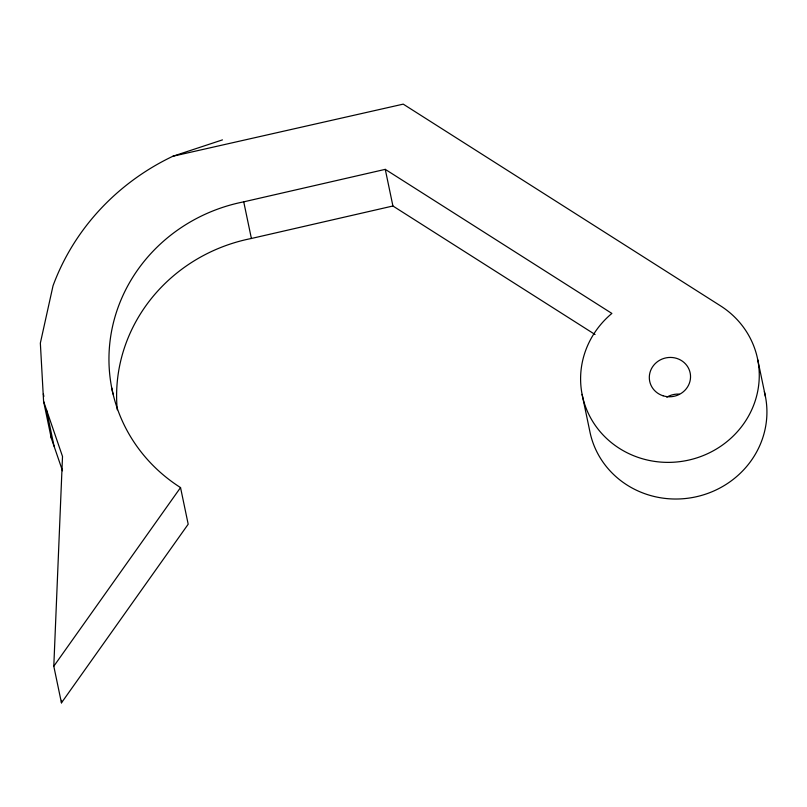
<?xml version="1.0" encoding="UTF-8"?>
<svg xmlns="http://www.w3.org/2000/svg" width="807" height="807" viewBox="0 0 807 807"><rect width="100%" height="100%" fill="white"/><g stroke="black" fill="none" stroke-linecap="round" stroke-linejoin="round"><path stroke-width="1.21" d="M172.92 156.235L403.228 104.133L720.49 305.833A89.516 85.088 -11.8 0 1 738.899 429.96A89.516 85.088 -11.8 0 1 607.348 439.159A89.516 85.088 -11.8 0 1 611.877 313.429L385.262 169.359L243.734 201.841A165.264 157.083 -11.8 0 0 112.536 326.492A165.264 157.083 -11.8 0 0 180.536 487.579L188.192 524.217L61.453 702.867L53.797 666.229L62.512 456.449L43.588 401.321L40.35 343.116L53.03 285.779A234.706 223.095 -11.8 0 1 172.92 156.235L222.46 139.883M61.453 702.867L61.564 700.355M53.797 666.229L180.536 487.579M117.257 409.795A165.264 157.083 -11.8 0 1 251.391 238.479L392.918 205.997L595.062 334.512M43.588 401.321L51.234 437.969L62.502 470.784M757.763 359.811L765.419 396.459M582.099 394.391L589.756 431.029A89.516 85.088 -11.8 0 0 696.451 496.719A89.516 85.088 -11.8 0 0 764.33 391.657M385.262 169.359L392.918 205.997M243.734 201.841L251.391 238.479M111.729 387.915L113 394.018M43.356 393.937L43.871 396.378M46.382 409.482L54.039 446.13M51.033 434.277L51.234 437.969M666.804 397.185A20.659 19.63 -11.8 0 1 679.191 394.098M663.061 395.783A20.659 19.63 -11.8 0 0 690.197 373.116A20.659 19.63 -11.8 0 0 656.535 362.404A20.659 19.63 -11.8 0 0 663.061 395.783"/></g></svg>
